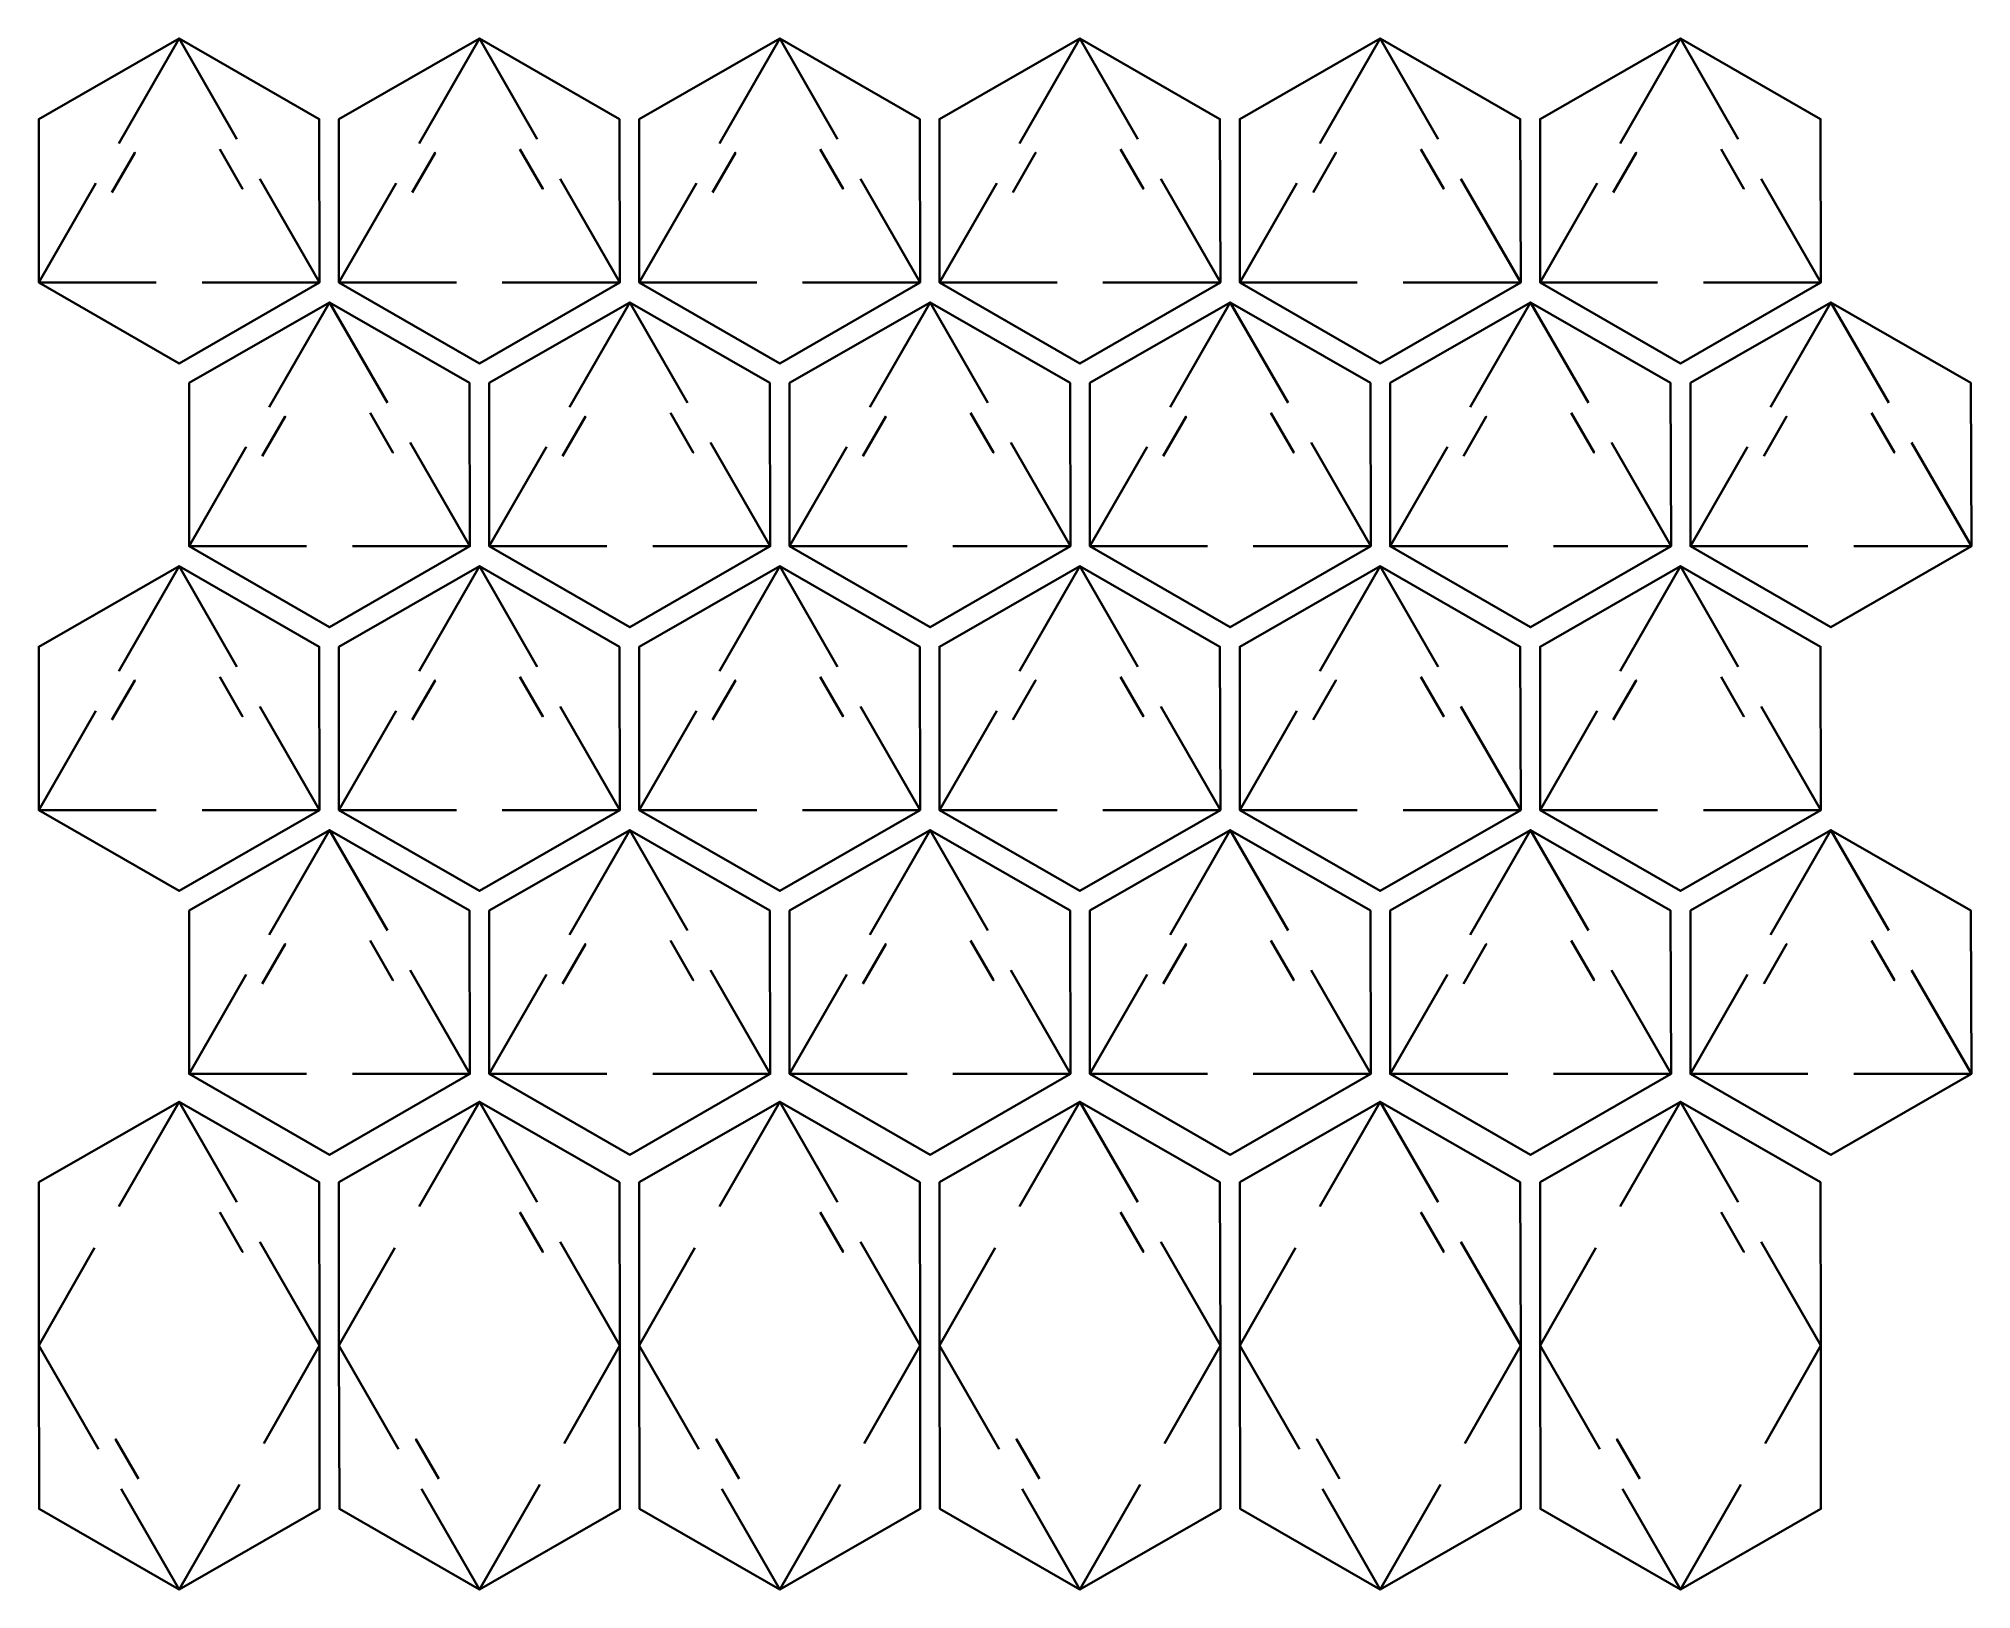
# Model space of a CAD drawing. Header units: inches. Extents: x 2 to 478, y -384 to -2.
import ezdxf

# ---------------------------------------------------------------- set-up
doc = ezdxf.new("R2010")
doc.units = ezdxf.units.IN
doc.header["$MEASUREMENT"] = 0
doc.layers.add('OneHexagon', color=7, linetype='Continuous')
doc.layers.add('TwoHexagon', color=7, linetype='Continuous')

# ---------------------------------------------------------------- blocks, each defined once
blk = doc.blocks.new('block 2')
at = {"layer": 'TwoHexagon', "color": 7, "lineweight": 35, "true_color": 0xffffff}
for points in [[(57.56, -348.12), (71.31, -324), (71.31, -324), (71.31, -364.25), (36.71, -384.06), (2.22, -364.25), (2.11, -324), (2.11, -324), (16.82, -349.53)], [(36.71, -384.06), (22.46, -359.31)], [(51.56, -358.25), (36.71, -384.06)]]:
    blk.add_lwpolyline(points, dxfattribs=at)
blk.add_open_spline([(26.72, -356.85), (26.72, -356.85), (21.07, -347.07), (21.07, -347.07), (21.07, -347.07), (26.72, -356.85), (26.72, -356.85)], degree=3, knots=[0, 0, 0, 0, 1, 1, 1, 2, 2, 2, 2], dxfattribs=at)
blk = doc.blocks.new('block 3')
at = {"layer": 'TwoHexagon', "color": 7, "lineweight": 35, "true_color": 0xffffff}
for points in [[(131.52, -348.12), (145.27, -324), (145.27, -324), (145.27, -364.25), (110.67, -384.06), (76.18, -364.25), (76.07, -324), (76.07, -324), (90.78, -349.53)], [(110.67, -384.06), (96.42, -359.31)], [(125.52, -358.25), (110.67, -384.06)]]:
    blk.add_lwpolyline(points, dxfattribs=at)
blk.add_open_spline([(100.68, -356.85), (100.68, -356.85), (95.03, -347.07), (95.03, -347.07), (95.03, -347.07), (100.68, -356.85), (100.68, -356.85)], degree=3, knots=[0, 0, 0, 0, 1, 1, 1, 2, 2, 2, 2], dxfattribs=at)
blk = doc.blocks.new('block 4')
at = {"layer": 'TwoHexagon', "color": 7, "lineweight": 35, "true_color": 0xffffff}
for points in [[(205.48, -348.12), (219.23, -324), (219.23, -324), (219.23, -364.25), (184.63, -384.06), (150.14, -364.25), (150.03, -324), (150.03, -324), (164.74, -349.53)], [(184.63, -384.06), (170.38, -359.31)], [(199.49, -358.25), (184.63, -384.06)]]:
    blk.add_lwpolyline(points, dxfattribs=at)
blk.add_open_spline([(174.64, -356.85), (174.64, -356.85), (168.99, -347.07), (168.99, -347.07), (168.99, -347.07), (174.64, -356.85), (174.64, -356.85)], degree=3, knots=[0, 0, 0, 0, 1, 1, 1, 2, 2, 2, 2], dxfattribs=at)
blk = doc.blocks.new('block 5')
at = {"layer": 'TwoHexagon', "color": 7, "lineweight": 35, "true_color": 0xffffff}
for points in [[(279.44, -348.12), (293.19, -324), (293.19, -324), (293.19, -364.25), (258.59, -384.06), (224.1, -364.25), (223.99, -324), (223.99, -324), (238.7, -349.53)], [(258.59, -384.06), (244.34, -359.31)], [(273.45, -358.25), (258.59, -384.06)]]:
    blk.add_lwpolyline(points, dxfattribs=at)
blk.add_open_spline([(248.6, -356.85), (248.6, -356.85), (242.95, -347.07), (242.95, -347.07), (242.95, -347.07), (248.6, -356.85), (248.6, -356.85)], degree=3, knots=[0, 0, 0, 0, 1, 1, 1, 2, 2, 2, 2], dxfattribs=at)
blk = doc.blocks.new('block 6')
at = {"layer": 'TwoHexagon', "color": 7, "lineweight": 35, "true_color": 0xffffff}
for points in [[(353.4, -348.12), (367.15, -324), (367.15, -324), (367.15, -364.25), (332.55, -384.06), (298.06, -364.25), (297.95, -324), (297.95, -324), (312.66, -349.53)], [(332.55, -384.06), (318.3, -359.31)], [(347.41, -358.25), (332.55, -384.06)]]:
    blk.add_lwpolyline(points, dxfattribs=at)
blk.add_open_spline([(322.56, -356.85), (322.56, -356.85), (316.91, -347.07), (316.91, -347.07), (316.91, -347.07), (322.56, -356.85), (322.56, -356.85)], degree=3, knots=[0, 0, 0, 0, 1, 1, 1, 2, 2, 2, 2], dxfattribs=at)
blk = doc.blocks.new('block 7')
at = {"layer": 'TwoHexagon', "color": 7, "lineweight": 35, "true_color": 0xffffff}
for points in [[(427.36, -348.12), (441.11, -324), (441.11, -324), (441.11, -364.25), (406.51, -384.06), (372.02, -364.25), (371.91, -324), (371.91, -324), (386.62, -349.53)], [(406.51, -384.06), (392.26, -359.31)], [(421.37, -358.25), (406.51, -384.06)]]:
    blk.add_lwpolyline(points, dxfattribs=at)
blk.add_open_spline([(396.52, -356.85), (396.52, -356.85), (390.87, -347.07), (390.87, -347.07), (390.87, -347.07), (396.52, -356.85), (396.52, -356.85)], degree=3, knots=[0, 0, 0, 0, 1, 1, 1, 2, 2, 2, 2], dxfattribs=at)

msp = doc.modelspace()

# ---------------------------------------------------------------- linework, layer by layer
at = {"layer": 'OneHexagon', "color": 7, "lineweight": 35, "true_color": 0xffffff}
for points in [[(2.11, -62.06), (36.71, -82), (71.31, -62.06), (71.2, -21.81), (36.71, -2), (2.11, -21.81), (2.11, -62.06)], [(21.85, -27.81), (36.71, -2)], [(36.71, -2), (50.95, -26.75)], [(76.07, -62.06), (110.67, -82), (145.27, -62.06), (145.16, -21.81), (110.67, -2), (76.07, -21.81), (76.07, -62.06)], [(95.81, -27.81), (110.67, -2)], [(110.67, -2), (124.91, -26.75)], [(150.03, -62.06), (184.63, -82), (219.23, -62.06), (219.12, -21.81), (184.63, -2), (150.03, -21.81), (150.03, -62.06)], [(169.77, -27.81), (184.63, -2)], [(184.63, -2), (198.87, -26.75)], [(223.99, -62.06), (258.59, -82), (293.19, -62.06), (293.08, -21.81), (258.59, -2), (223.99, -21.81), (223.99, -62.06)], [(243.73, -27.81), (258.59, -2)], [(258.59, -2), (272.83, -26.75)], [(297.95, -62.06), (332.55, -82), (367.15, -62.06), (367.04, -21.81), (332.55, -2), (297.95, -21.81), (297.95, -62.06)], [(317.69, -27.81), (332.55, -2)], [(332.55, -2), (346.79, -26.75)], [(371.91, -62.06), (406.51, -82), (441.11, -62.06), (441, -21.81), (406.51, -2), (371.91, -21.81), (371.91, -62.06)], [(391.65, -27.81), (406.51, -2)], [(406.51, -2), (420.75, -26.75)], [(16.2, -37.59), (2.11, -62.06), (31.06, -62.06)], [(42.35, -62.06), (71.31, -62.06), (56.6, -36.53)], [(90.16, -37.59), (76.07, -62.06), (105.02, -62.06)], [(116.31, -62.06), (145.27, -62.06), (130.56, -36.53)], [(164.12, -37.59), (150.03, -62.06), (178.98, -62.06)], [(190.27, -62.06), (219.23, -62.06), (204.52, -36.53)], [(238.08, -37.59), (223.99, -62.06), (252.94, -62.06)], [(264.23, -62.06), (293.19, -62.06), (278.48, -36.53)], [(312.05, -37.59), (297.95, -62.06), (326.9, -62.06)], [(338.19, -62.06), (367.15, -62.06), (352.44, -36.53)], [(386.01, -37.59), (371.91, -62.06), (400.86, -62.06)], [(412.15, -62.06), (441.11, -62.06), (426.4, -36.53)], [(39.14, -127.06), (73.74, -147), (108.34, -127.06), (108.23, -86.81), (73.74, -67), (39.14, -86.81), (39.14, -127.06)], [(58.88, -92.81), (73.74, -67)], [(73.74, -67), (87.99, -91.75)], [(113.11, -127.06), (147.71, -147), (182.31, -127.06), (182.2, -86.81), (147.71, -67), (113.11, -86.81), (113.11, -127.06)], [(132.85, -92.81), (147.71, -67)], [(147.71, -67), (161.95, -91.75)], [(187.06, -127.06), (221.66, -147), (256.26, -127.06), (256.15, -86.81), (221.66, -67), (187.06, -86.81), (187.06, -127.06)], [(206.8, -92.81), (221.66, -67)], [(221.66, -67), (235.91, -91.75)], [(261.03, -127.06), (295.63, -147), (330.23, -127.06), (330.12, -86.81), (295.63, -67), (261.03, -86.81), (261.03, -127.06)], [(280.77, -92.81), (295.63, -67)], [(295.63, -67), (309.87, -91.75)], [(334.99, -127.06), (369.59, -147), (404.19, -127.06), (404.08, -86.81), (369.59, -67), (334.99, -86.81), (334.99, -127.06)], [(354.73, -92.81), (369.59, -67)], [(369.59, -67), (383.84, -91.75)], [(408.95, -127.06), (443.55, -147), (478.15, -127.06), (478.04, -86.81), (443.55, -67), (408.95, -86.81), (408.95, -127.06)], [(428.69, -92.81), (443.55, -67)], [(443.55, -67), (457.8, -91.75)], [(53.24, -102.59), (39.14, -127.06), (68.1, -127.06)], [(79.38, -127.06), (108.34, -127.06), (93.63, -101.53)], [(127.21, -102.59), (113.11, -127.06), (142.06, -127.06)], [(153.35, -127.06), (182.31, -127.06), (167.6, -101.53)], [(201.16, -102.59), (187.06, -127.06), (216.02, -127.06)], [(227.3, -127.06), (256.26, -127.06), (241.55, -101.53)], [(275.13, -102.59), (261.03, -127.06), (289.98, -127.06)], [(301.27, -127.06), (330.23, -127.06), (315.52, -101.53)], [(349.09, -102.59), (334.99, -127.06), (363.95, -127.06)], [(375.23, -127.06), (404.19, -127.06), (389.48, -101.53)], [(423.05, -102.59), (408.95, -127.06), (437.91, -127.06)], [(449.19, -127.06), (478.15, -127.06), (463.44, -101.53)], [(2.11, -192.06), (36.71, -212), (71.31, -192.06), (71.2, -151.81), (36.71, -132), (2.11, -151.81), (2.11, -192.06)], [(21.85, -157.81), (36.71, -132)], [(36.71, -132), (50.95, -156.75)], [(76.07, -192.06), (110.67, -212), (145.27, -192.06), (145.16, -151.81), (110.67, -132), (76.07, -151.81), (76.07, -192.06)], [(95.81, -157.81), (110.67, -132)], [(110.67, -132), (124.91, -156.75)], [(150.03, -192.06), (184.63, -212), (219.23, -192.06), (219.12, -151.81), (184.63, -132), (150.03, -151.81), (150.03, -192.06)], [(169.77, -157.81), (184.63, -132)], [(184.63, -132), (198.87, -156.75)], [(223.99, -192.06), (258.59, -212), (293.19, -192.06), (293.08, -151.81), (258.59, -132), (223.99, -151.81), (223.99, -192.06)], [(243.73, -157.81), (258.59, -132)], [(258.59, -132), (272.83, -156.75)], [(297.95, -192.06), (332.55, -212), (367.15, -192.06), (367.04, -151.81), (332.55, -132), (297.95, -151.81), (297.95, -192.06)], [(317.69, -157.81), (332.55, -132)], [(332.55, -132), (346.79, -156.75)], [(371.91, -192.06), (406.51, -212), (441.11, -192.06), (441, -151.81), (406.51, -132), (371.91, -151.81), (371.91, -192.06)], [(391.65, -157.81), (406.51, -132)], [(406.51, -132), (420.75, -156.75)], [(42.35, -192.06), (71.31, -192.06), (56.6, -166.53)], [(116.31, -192.06), (145.27, -192.06), (130.56, -166.53)], [(190.27, -192.06), (219.23, -192.06), (204.52, -166.53)], [(264.23, -192.06), (293.19, -192.06), (278.48, -166.53)], [(338.19, -192.06), (367.15, -192.06), (352.44, -166.53)], [(412.15, -192.06), (441.11, -192.06), (426.4, -166.53)], [(16.2, -167.59), (2.11, -192.06), (31.06, -192.06)], [(90.16, -167.59), (76.07, -192.06), (105.02, -192.06)], [(164.12, -167.59), (150.03, -192.06), (178.98, -192.06)], [(238.08, -167.59), (223.99, -192.06), (252.94, -192.06)], [(312.05, -167.59), (297.95, -192.06), (326.9, -192.06)], [(386.01, -167.59), (371.91, -192.06), (400.86, -192.06)], [(39.14, -257.06), (73.74, -277), (108.34, -257.06), (108.23, -216.81), (73.74, -197), (39.14, -216.81), (39.14, -257.06)], [(58.88, -222.81), (73.74, -197)], [(73.74, -197), (87.99, -221.75)], [(113.11, -257.06), (147.71, -277), (182.31, -257.06), (182.2, -216.81), (147.71, -197), (113.11, -216.81), (113.11, -257.06)], [(132.85, -222.81), (147.71, -197)], [(147.71, -197), (161.95, -221.75)], [(187.06, -257.06), (221.66, -277), (256.26, -257.06), (256.15, -216.81), (221.66, -197), (187.06, -216.81), (187.06, -257.06)], [(206.8, -222.81), (221.66, -197)], [(221.66, -197), (235.91, -221.75)], [(261.03, -257.06), (295.63, -277), (330.23, -257.06), (330.12, -216.81), (295.63, -197), (261.03, -216.81), (261.03, -257.06)], [(280.77, -222.81), (295.63, -197)], [(295.63, -197), (309.87, -221.75)], [(334.99, -257.06), (369.59, -277), (404.19, -257.06), (404.08, -216.81), (369.59, -197), (334.99, -216.81), (334.99, -257.06)], [(354.73, -222.81), (369.59, -197)], [(369.59, -197), (383.84, -221.75)], [(408.95, -257.06), (443.55, -277), (478.15, -257.06), (478.04, -216.81), (443.55, -197), (408.95, -216.81), (408.95, -257.06)], [(428.69, -222.81), (443.55, -197)], [(443.55, -197), (457.8, -221.75)], [(53.24, -232.59), (39.14, -257.06), (68.1, -257.06)], [(79.38, -257.06), (108.34, -257.06), (93.63, -231.53)], [(127.21, -232.59), (113.11, -257.06), (142.06, -257.06)], [(153.35, -257.06), (182.31, -257.06), (167.6, -231.53)], [(201.16, -232.59), (187.06, -257.06), (216.02, -257.06)], [(227.3, -257.06), (256.26, -257.06), (241.55, -231.53)], [(275.13, -232.59), (261.03, -257.06), (289.98, -257.06)], [(301.27, -257.06), (330.23, -257.06), (315.52, -231.53)], [(349.09, -232.59), (334.99, -257.06), (363.95, -257.06)], [(375.23, -257.06), (404.19, -257.06), (389.48, -231.53)], [(423.05, -232.59), (408.95, -257.06), (437.91, -257.06)], [(449.19, -257.06), (478.15, -257.06), (463.44, -231.53)]]:
    msp.add_lwpolyline(points, dxfattribs=at)
for points in [[(20.15, -39.87), (20.15, -39.87), (25.8, -30.1), (25.8, -30.1), (25.8, -30.1), (20.15, -39.87), (20.15, -39.87)], [(46.7, -29.21), (46.7, -29.21), (52.34, -38.99), (52.34, -38.99), (52.34, -38.99), (46.7, -29.21), (46.7, -29.21)], [(94.11, -39.87), (94.11, -39.87), (99.76, -30.1), (99.76, -30.1), (99.76, -30.1), (94.11, -39.87), (94.11, -39.87)], [(120.66, -29.21), (120.66, -29.21), (126.3, -38.99), (126.3, -38.99), (126.3, -38.99), (120.66, -29.21), (120.66, -29.21)], [(168.07, -39.87), (168.07, -39.87), (173.72, -30.1), (173.72, -30.1), (173.72, -30.1), (168.07, -39.87), (168.07, -39.87)], [(194.62, -29.21), (194.62, -29.21), (200.26, -38.99), (200.26, -38.99), (200.26, -38.99), (194.62, -29.21), (194.62, -29.21)], [(242.03, -39.87), (242.03, -39.87), (247.68, -30.1), (247.68, -30.1), (247.68, -30.1), (242.03, -39.87), (242.03, -39.87)], [(268.58, -29.21), (268.58, -29.21), (274.22, -38.99), (274.22, -38.99), (274.22, -38.99), (268.58, -29.21), (268.58, -29.21)], [(316, -39.87), (316, -39.87), (321.64, -30.1), (321.64, -30.1), (321.64, -30.1), (316, -39.87), (316, -39.87)], [(342.54, -29.21), (342.54, -29.21), (348.18, -38.99), (348.18, -38.99), (348.18, -38.99), (342.54, -29.21), (342.54, -29.21)], [(389.96, -39.87), (389.96, -39.87), (395.6, -30.1), (395.6, -30.1), (395.6, -30.1), (389.96, -39.87), (389.96, -39.87)], [(416.5, -29.21), (416.5, -29.21), (422.14, -38.99), (422.14, -38.99), (422.14, -38.99), (416.5, -29.21), (416.5, -29.21)], [(57.19, -104.87), (57.19, -104.87), (62.83, -95.1), (62.83, -95.1), (62.83, -95.1), (57.19, -104.87), (57.19, -104.87)], [(83.73, -94.21), (83.73, -94.21), (89.38, -103.99), (89.38, -103.99), (89.38, -103.99), (83.73, -94.21), (83.73, -94.21)], [(131.16, -104.87), (131.16, -104.87), (136.8, -95.1), (136.8, -95.1), (136.8, -95.1), (131.16, -104.87), (131.16, -104.87)], [(157.7, -94.21), (157.7, -94.21), (163.34, -103.99), (163.34, -103.99), (163.34, -103.99), (157.7, -94.21), (157.7, -94.21)], [(205.11, -104.87), (205.11, -104.87), (210.75, -95.1), (210.75, -95.1), (210.75, -95.1), (205.11, -104.87), (205.11, -104.87)], [(231.65, -94.21), (231.65, -94.21), (237.3, -103.99), (237.3, -103.99), (237.3, -103.99), (231.65, -94.21), (231.65, -94.21)], [(279.08, -104.87), (279.08, -104.87), (284.72, -95.1), (284.72, -95.1), (284.72, -95.1), (279.08, -104.87), (279.08, -104.87)], [(305.62, -94.21), (305.62, -94.21), (311.26, -103.99), (311.26, -103.99), (311.26, -103.99), (305.62, -94.21), (305.62, -94.21)], [(353.04, -104.87), (353.04, -104.87), (358.68, -95.1), (358.68, -95.1), (358.68, -95.1), (353.04, -104.87), (353.04, -104.87)], [(379.58, -94.21), (379.58, -94.21), (385.22, -103.99), (385.22, -103.99), (385.22, -103.99), (379.58, -94.21), (379.58, -94.21)], [(427, -104.87), (427, -104.87), (432.64, -95.1), (432.64, -95.1), (432.64, -95.1), (427, -104.87), (427, -104.87)], [(453.54, -94.21), (453.54, -94.21), (459.19, -103.99), (459.19, -103.99), (459.19, -103.99), (453.54, -94.21), (453.54, -94.21)], [(20.15, -169.87), (20.15, -169.87), (25.8, -160.1), (25.8, -160.1), (25.8, -160.1), (20.15, -169.87), (20.15, -169.87)], [(46.7, -159.21), (46.7, -159.21), (52.34, -168.99), (52.34, -168.99), (52.34, -168.99), (46.7, -159.21), (46.7, -159.21)], [(94.11, -169.87), (94.11, -169.87), (99.76, -160.1), (99.76, -160.1), (99.76, -160.1), (94.11, -169.87), (94.11, -169.87)], [(120.66, -159.21), (120.66, -159.21), (126.3, -168.99), (126.3, -168.99), (126.3, -168.99), (120.66, -159.21), (120.66, -159.21)], [(168.07, -169.87), (168.07, -169.87), (173.72, -160.1), (173.72, -160.1), (173.72, -160.1), (168.07, -169.87), (168.07, -169.87)], [(194.62, -159.21), (194.62, -159.21), (200.26, -168.99), (200.26, -168.99), (200.26, -168.99), (194.62, -159.21), (194.62, -159.21)], [(242.03, -169.87), (242.03, -169.87), (247.68, -160.1), (247.68, -160.1), (247.68, -160.1), (242.03, -169.87), (242.03, -169.87)], [(268.58, -159.21), (268.58, -159.21), (274.22, -168.99), (274.22, -168.99), (274.22, -168.99), (268.58, -159.21), (268.58, -159.21)], [(316, -169.87), (316, -169.87), (321.64, -160.1), (321.64, -160.1), (321.64, -160.1), (316, -169.87), (316, -169.87)], [(342.54, -159.21), (342.54, -159.21), (348.18, -168.99), (348.18, -168.99), (348.18, -168.99), (342.54, -159.21), (342.54, -159.21)], [(389.96, -169.87), (389.96, -169.87), (395.6, -160.1), (395.6, -160.1), (395.6, -160.1), (389.96, -169.87), (389.96, -169.87)], [(416.5, -159.21), (416.5, -159.21), (422.14, -168.99), (422.14, -168.99), (422.14, -168.99), (416.5, -159.21), (416.5, -159.21)], [(57.19, -234.87), (57.19, -234.87), (62.83, -225.1), (62.83, -225.1), (62.83, -225.1), (57.19, -234.87), (57.19, -234.87)], [(83.73, -224.21), (83.73, -224.21), (89.38, -233.99), (89.38, -233.99), (89.38, -233.99), (83.73, -224.21), (83.73, -224.21)], [(131.16, -234.87), (131.16, -234.87), (136.8, -225.1), (136.8, -225.1), (136.8, -225.1), (131.16, -234.87), (131.16, -234.87)], [(157.7, -224.21), (157.7, -224.21), (163.34, -233.99), (163.34, -233.99), (163.34, -233.99), (157.7, -224.21), (157.7, -224.21)], [(205.11, -234.87), (205.11, -234.87), (210.75, -225.1), (210.75, -225.1), (210.75, -225.1), (205.11, -234.87), (205.11, -234.87)], [(231.65, -224.21), (231.65, -224.21), (237.3, -233.99), (237.3, -233.99), (237.3, -233.99), (231.65, -224.21), (231.65, -224.21)], [(279.08, -234.87), (279.08, -234.87), (284.72, -225.1), (284.72, -225.1), (284.72, -225.1), (279.08, -234.87), (279.08, -234.87)], [(305.62, -224.21), (305.62, -224.21), (311.26, -233.99), (311.26, -233.99), (311.26, -233.99), (305.62, -224.21), (305.62, -224.21)], [(353.04, -234.87), (353.04, -234.87), (358.68, -225.1), (358.68, -225.1), (358.68, -225.1), (353.04, -234.87), (353.04, -234.87)], [(379.58, -224.21), (379.58, -224.21), (385.22, -233.99), (385.22, -233.99), (385.22, -233.99), (379.58, -224.21), (379.58, -224.21)], [(427, -234.87), (427, -234.87), (432.64, -225.1), (432.64, -225.1), (432.64, -225.1), (427, -234.87), (427, -234.87)], [(453.54, -224.21), (453.54, -224.21), (459.19, -233.99), (459.19, -233.99), (459.19, -233.99), (453.54, -224.21), (453.54, -224.21)]]:
    msp.add_open_spline(points, degree=3, knots=[0, 0, 0, 0, 1, 1, 1, 2, 2, 2, 2], dxfattribs=at)
at = {"layer": 'TwoHexagon', "color": 7, "lineweight": 35, "true_color": 0xffffff}
for points in [[(15.85, -299.88), (2.11, -324), (2.11, -324), (2.11, -283.75), (36.71, -263.94), (71.2, -283.75), (71.31, -324), (71.31, -324), (56.6, -298.47)], [(21.85, -289.75), (36.71, -263.94)], [(36.71, -263.94), (50.95, -288.69)], [(89.81, -299.88), (76.07, -324), (76.07, -324), (76.07, -283.75), (110.67, -263.94), (145.16, -283.75), (145.27, -324), (145.27, -324), (130.56, -298.47)], [(95.81, -289.75), (110.67, -263.94)], [(110.67, -263.94), (124.91, -288.69)], [(163.77, -299.88), (150.03, -324), (150.03, -324), (150.03, -283.75), (184.63, -263.94), (219.12, -283.75), (219.23, -324), (219.23, -324), (204.52, -298.47)], [(169.77, -289.75), (184.63, -263.94)], [(184.63, -263.94), (198.87, -288.69)], [(237.73, -299.88), (223.99, -324), (223.99, -324), (223.99, -283.75), (258.59, -263.94), (293.08, -283.75), (293.19, -324), (293.19, -324), (278.48, -298.47)], [(243.73, -289.75), (258.59, -263.94)], [(258.59, -263.94), (272.83, -288.69)], [(311.69, -299.88), (297.95, -324), (297.95, -324), (297.95, -283.75), (332.55, -263.94), (367.04, -283.75), (367.15, -324), (367.15, -324), (352.44, -298.47)], [(317.69, -289.75), (332.55, -263.94)], [(332.55, -263.94), (346.79, -288.69)], [(385.65, -299.88), (371.91, -324), (371.91, -324), (371.91, -283.75), (406.51, -263.94), (441, -283.75), (441.11, -324), (441.11, -324), (426.4, -298.47)], [(391.65, -289.75), (406.51, -263.94)], [(406.51, -263.94), (420.75, -288.69)]]:
    msp.add_lwpolyline(points, dxfattribs=at)
for points in [[(46.7, -291.15), (46.7, -291.15), (52.34, -300.93), (52.34, -300.93), (52.34, -300.93), (46.7, -291.15), (46.7, -291.15)], [(120.66, -291.15), (120.66, -291.15), (126.3, -300.93), (126.3, -300.93), (126.3, -300.93), (120.66, -291.15), (120.66, -291.15)], [(194.62, -291.15), (194.62, -291.15), (200.26, -300.93), (200.26, -300.93), (200.26, -300.93), (194.62, -291.15), (194.62, -291.15)], [(268.58, -291.15), (268.58, -291.15), (274.22, -300.93), (274.22, -300.93), (274.22, -300.93), (268.58, -291.15), (268.58, -291.15)], [(342.54, -291.15), (342.54, -291.15), (348.18, -300.93), (348.18, -300.93), (348.18, -300.93), (342.54, -291.15), (342.54, -291.15)], [(416.5, -291.15), (416.5, -291.15), (422.14, -300.93), (422.14, -300.93), (422.14, -300.93), (416.5, -291.15), (416.5, -291.15)]]:
    msp.add_open_spline(points, degree=3, knots=[0, 0, 0, 0, 1, 1, 1, 2, 2, 2, 2], dxfattribs=at)

# ---------------------------------------------------------------- block references
at = {"layer": 'TwoHexagon'}
for name in ['block 2', 'block 3', 'block 4', 'block 5', 'block 6', 'block 7']:
    msp.add_blockref(name, (0, 0), dxfattribs=at)

doc.saveas('drawing.dxf')
